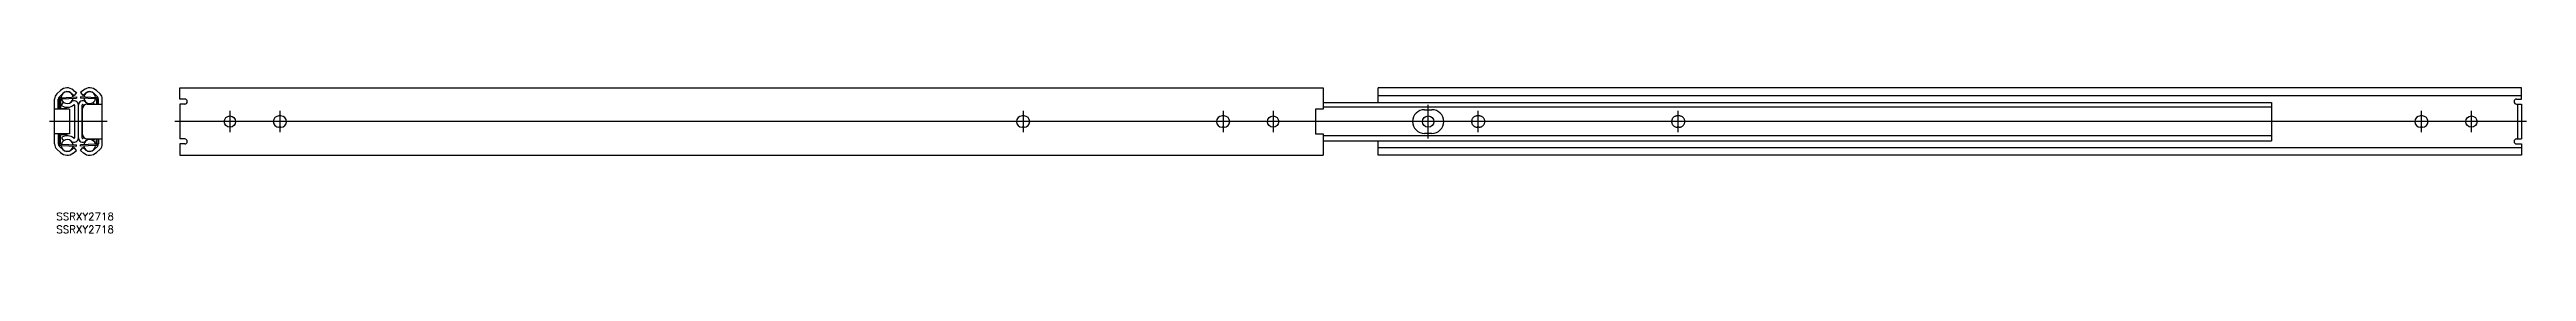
# Model space of a CAD drawing. Extents: x -2 to 989, y -45 to 14.
import ezdxf

# ---------------------------------------------------------------- set-up
doc = ezdxf.new("R2010")
doc.units = 0
doc.linetypes.add('CENTER', pattern=[50.8, 31.75, -6.35, 6.35, -6.35])
doc.linetypes.add('DASHED', pattern=[19.05, 12.7, -6.35])
doc.layers.get('0').update_dxf_attribs({"linetype": 'CONTINUOUS'})
doc.layers.add('CENTER', color=1, linetype='CENTER')
doc.styles.get("Standard").update_dxf_attribs({"font": 'txt.shx', "height": 3, "bigfont": 'bigfont.shx'})

# ---------------------------------------------------------------- blocks, each defined once
blk = doc.blocks.new('*U2')
at = {"color": 7, "linetype": 'CONTINUOUS'}
blk.add_text('SSRXY2718', height=3, dxfattribs=at).set_placement((0.71, -39.58))
blk = doc.blocks.new('*U3')
at = {"color": 7, "linetype": 'CONTINUOUS'}
blk.add_text('SSRXY2718', height=3, dxfattribs=at).set_placement((0.71, -44.77))

msp = doc.modelspace()

# ---------------------------------------------------------------- linework, layer by layer
at = {"color": 7, "linetype": 'CONTINUOUS'}
for p, q in [((2.38, 12.45), (0.9, 11.07)), ((3.4, 11.35), (1.92, 9.97)), ((6.57, 11.46), (7.82, 10.45)), ((7.51, 12.63), (8.76, 11.62)), ((8.76, 11.62), (7.82, 10.45)), ((11.59, 12.63), (10.34, 11.62)), ((10.34, 11.62), (11.28, 10.45)), ((12.53, 11.46), (11.28, 10.45)), ((15.7, 11.35), (17.18, 9.97)), ((16.72, 12.45), (18.2, 11.07)), ((50.11, 13.5), (507.31, 13.5)), ((50.11, 9), (50.11, 13.5)), ((507.31, 13.5), (507.31, 5)), ((986.51, 13.5), (529.31, 13.5)), ((529.31, 7.67), (529.31, 13.5)), ((529.31, 10.45), (986.51, 10.45)), ((986.51, 9), (986.51, 13.5)), ((0, -9), (0, 9)), ((6, 5), (0, 5)), ((1.5, 5), (1.5, 9)), ((1.85, 8.77), (1.85, 5.55)), ((2.35, 8.77), (2.35, 5.55)), ((2.61, 9.57), (8.73, 9.89)), ((2.63, 9.07), (8.75, 9.39)), ((2.65, 5.25), (4.55, 5.25)), ((2.95, 6.8), (3.62, 7.68)), ((2.95, 6.32), (2.95, 6.8)), ((6, 5), (6, -5)), ((8.05, -6.57), (8.05, 6.57)), ((8.73, 9.89), (8.75, 9.39)), ((9.55, -6.52), (9.55, 6.52)), ((9.55, -6.52), (9.55, 6.52)), ((10.37, 9.89), (10.35, 9.39)), ((16.47, 9.07), (10.35, 9.39)), ((16.49, 9.57), (10.37, 9.89)), ((11.05, -6.57), (11.05, 6.57)), ((11.1, 5), (11.1, -5)), ((13.1, 7), (19.1, 7)), ((16, 7), (15.48, 7.68)), ((16.75, 8.77), (16.75, 7)), ((17.25, 7), (17.25, 8.77)), ((17.6, 7), (17.6, 9)), ((19.1, -9), (19.1, 9)), ((52.05, 9), (50.11, 9)), ((52.05, 7), (50.11, 7)), ((50.11, 7), (50.11, -7)), ((90.51, 2.25), (89.71, 2.25)), ((387.71, 2.25), (386.91, 2.25)), ((467.71, 2.25), (466.91, 2.25)), ((504.31, 5), (504.31, -5)), ((507.31, 5), (504.31, 5)), ((507.31, 7.68), (886.51, 7.68)), ((886.51, 5.7), (507.31, 5.7)), ((547.81, 4.75), (550.81, 4.75)), ((886.51, 7.68), (886.51, -7.68)), ((946.91, 2.25), (946.11, 2.25)), ((984.58, 9), (986.51, 9)), ((984.58, 7), (986.51, 7)), ((984.96, 7), (984.96, -7)), ((986.51, 7), (986.51, -7)), ((6, -5), (0, -5)), ((1.5, -5), (1.5, -9)), ((1.85, -8.77), (1.85, -5.55)), ((2.35, -8.77), (2.35, -5.55)), ((2.61, -9.57), (8.73, -9.89)), ((2.63, -9.07), (8.75, -9.39)), ((2.65, -5.25), (4.55, -5.25)), ((2.95, -6.32), (2.95, -6.8)), ((2.95, -6.8), (3.62, -7.68)), ((8.73, -9.89), (8.75, -9.39)), ((16.47, -9.07), (10.35, -9.39)), ((10.37, -9.89), (10.35, -9.39)), ((16.49, -9.57), (10.37, -9.89)), ((13.1, -7), (19.1, -7)), ((16, -7), (15.48, -7.68)), ((16.75, -8.77), (16.75, -7)), ((17.25, -7), (17.25, -8.77)), ((17.6, -7), (17.6, -9)), ((52.05, -7), (50.11, -7)), ((52.05, -9), (50.11, -9)), ((50.11, -9), (50.11, -13.5)), ((90.51, -2.25), (89.71, -2.25)), ((387.71, -2.25), (386.91, -2.25)), ((467.71, -2.25), (466.91, -2.25)), ((504.31, -5), (507.31, -5)), ((507.31, -5), (507.31, -13.5)), ((886.51, -5.7), (507.31, -5.7)), ((507.31, -7.68), (886.51, -7.68)), ((529.31, -13.5), (529.31, -7.67)), ((550.81, -4.75), (547.81, -4.75)), ((946.91, -2.25), (946.11, -2.25)), ((984.58, -7), (986.51, -7)), ((984.58, -9), (986.51, -9)), ((986.51, -9), (986.51, -13.5)), ((2.38, -12.45), (0.9, -11.07)), ((3.4, -11.35), (1.92, -9.97)), ((6.57, -11.46), (7.82, -10.45)), ((7.51, -12.63), (8.76, -11.62)), ((8.76, -11.62), (7.82, -10.45)), ((10.34, -11.62), (11.28, -10.45)), ((11.59, -12.63), (10.34, -11.62)), ((12.53, -11.46), (11.28, -10.45)), ((15.7, -11.35), (17.18, -9.97)), ((16.72, -12.45), (18.2, -11.07)), ((50.11, -13.5), (507.31, -13.5)), ((529.31, -10.45), (986.51, -10.45)), ((986.51, -13.5), (529.31, -13.5))]:
    msp.add_line(p, q, dxfattribs=at)
at = {"color": 3, "linetype": 'DASHED'}
for p, q in [((569.71, 2.25), (568.91, 2.25)), ((649.71, 2.25), (648.91, 2.25)), ((569.71, -2.25), (568.91, -2.25)), ((649.71, -2.25), (648.91, -2.25))]:
    msp.add_line(p, q, dxfattribs=at)
at = {"color": 7, "linetype": 'CONTINUOUS'}
for centre in [(70.11, 0), (487.31, 0), (549.31, 0), (966.51, 0)]:
    msp.add_circle(centre, 2.25, dxfattribs=at)
for centre, radius, start, end in [((2.82, 9), 2.82, 132.99993, 180), ((2.82, 9), 1.32, 133.1022, 180), ((5.05, 9.58), 3.92, 51.00021, 132.99973), ((5.05, 9.58), 2.38, 5.81017, 180.18984), ((5.05, 9.58), 2.42, 51.00021, 132.99973), ((14.05, 9.58), 3.92, 47.00027, 128.99979), ((14.05, 9.58), 2.38, 359.81016, 174.18983), ((14.05, 9.58), 2.42, 47.00027, 128.99979), ((16.28, 9), 1.32, 0, 46.8978), ((16.28, 9), 2.82, 0, 47.00007), ((2.65, 8.77), 0.8, 93, 180), ((2.65, 5.55), 0.8, 180, 223.47743), ((2.65, 8.77), 0.3, 93, 180), ((2.65, 5.55), 0.3, 180, 270.00983), ((5.05, 9.58), 2.38, 192.26824, 353.73175), ((5.05, 9.58), 3.88, 237.28536, 312.59898), ((5.05, 9.58), 2.38, 233.00002, 312.09324), ((4.55, 4.45), 0.8, 43.35556, 90.00983), ((7.82, 6.56), 1.73, 358.95297, 133.03074), ((7.82, 6.56), 0.226, 2.85201, 130.57053), ((11.28, 6.56), 1.73, 46.96926, 181.04703), ((11.28, 6.56), 0.226, 49.42947, 177.14799), ((13.1, 5), 2, 90, 180), ((14.05, 9.58), 3.88, 227.40102, 233.4607), ((14.05, 9.58), 2.38, 186.26825, 347.73176), ((14.05, 9.58), 2.38, 227.90676, 306.99998), ((16.45, 8.77), 0.3, 0, 87), ((16.45, 8.77), 0.8, 0, 87), ((52.05, 8), 1, 270, 90), ((89.71, 0), 2.25, 90, 270), ((90.51, 0), 2.25, 270, 90), ((386.91, 0), 2.25, 90, 270), ((387.71, 0), 2.25, 270, 90), ((466.91, 0), 2.25, 90, 270), ((467.71, 0), 2.25, 270, 90), ((547.81, 0), 4.75, 90, 270), ((550.81, 0), 4.75, 270, 90), ((946.11, 0), 2.25, 90, 270), ((946.91, 0), 2.25, 270, 90), ((984.58, 8), 1, 90, 270), ((2.82, -9), 2.82, 180, 227.00007), ((2.82, -9), 1.32, 180, 226.8978), ((2.65, -5.55), 0.8, 136.52257, 180), ((2.65, -8.77), 0.8, 180, 267), ((2.65, -5.55), 0.3, 89.99017, 180), ((2.65, -8.77), 0.3, 180, 267), ((5.05, -9.58), 2.38, 179.81016, 354.18983), ((5.05, -9.58), 2.38, 6.26825, 167.73176), ((5.05, -9.58), 3.88, 47.40102, 122.71464), ((5.05, -9.58), 2.38, 47.90676, 126.99998), ((4.55, -4.45), 0.8, 269.99017, 316.64444), ((7.82, -6.56), 1.73, 226.96926, 1.04703), ((7.82, -6.56), 0.226, 229.42947, 357.14799), ((11.28, -6.56), 1.73, 178.95297, 313.03074), ((11.28, -6.56), 0.226, 182.85201, 310.57053), ((13.1, -5), 2, 180, 270), ((14.05, -9.58), 3.88, 126.5393, 132.59898), ((14.05, -9.58), 2.38, 12.26824, 173.73175), ((14.05, -9.58), 2.38, 185.81017, 0.18984), ((14.05, -9.58), 2.38, 53.00002, 132.09324), ((16.45, -8.77), 0.3, 273, 0), ((16.45, -8.77), 0.8, 273, 0), ((16.28, -9), 1.32, 313.1022, 0), ((16.28, -9), 2.82, 312.99993, 0), ((52.05, -8), 1, 270, 90), ((984.58, -8), 1, 90, 270), ((5.05, -9.58), 3.92, 227.00027, 308.99979), ((5.05, -9.58), 2.42, 227.00027, 308.99979), ((14.05, -9.58), 3.92, 231.00021, 312.99973), ((14.05, -9.58), 2.42, 231.00021, 312.99973)]:
    msp.add_arc(centre, radius, start, end, dxfattribs=at)
at = {"color": 3, "linetype": 'DASHED'}
for centre, start, end in [((568.91, 0), 90, 270), ((569.71, 0), 270, 90), ((648.91, 0), 90, 270), ((649.71, 0), 270, 90)]:
    msp.add_arc(centre, 2.25, start, end, dxfattribs=at)
at = {"layer": 'CENTER', "color": 1, "linetype": 'CENTER'}
for p, q in [((21.1, 0), (-2, 0)), ((70.11, 4.25), (70.11, -4.25)), ((90.11, 4.25), (90.11, -4.25)), ((387.31, 4.25), (387.31, -4.25)), ((467.31, 4.25), (467.31, -4.25)), ((487.31, 4.25), (487.31, -4.25)), ((487.31, 2.25), (487.31, -2.25)), ((549.31, -6.75), (549.31, 6.75)), ((569.31, -4.25), (569.31, 4.25)), ((649.31, -4.25), (649.31, 4.25)), ((946.51, -4.25), (946.51, 4.25)), ((966.51, -4.25), (966.51, 4.25))]:
    msp.add_line(p, q, dxfattribs=at)
at = {"layer": 'CENTER', "color": 1, "linetype": 'CONTINUOUS'}
msp.add_line((988.51, 0), (48.11, 0), dxfattribs=at)

# ---------------------------------------------------------------- block references
at = {"color": 7, "linetype": 'CONTINUOUS'}
for name in ['*U2', '*U3']:
    msp.add_blockref(name, (0, 0), dxfattribs=at)

doc.saveas('drawing.dxf')
